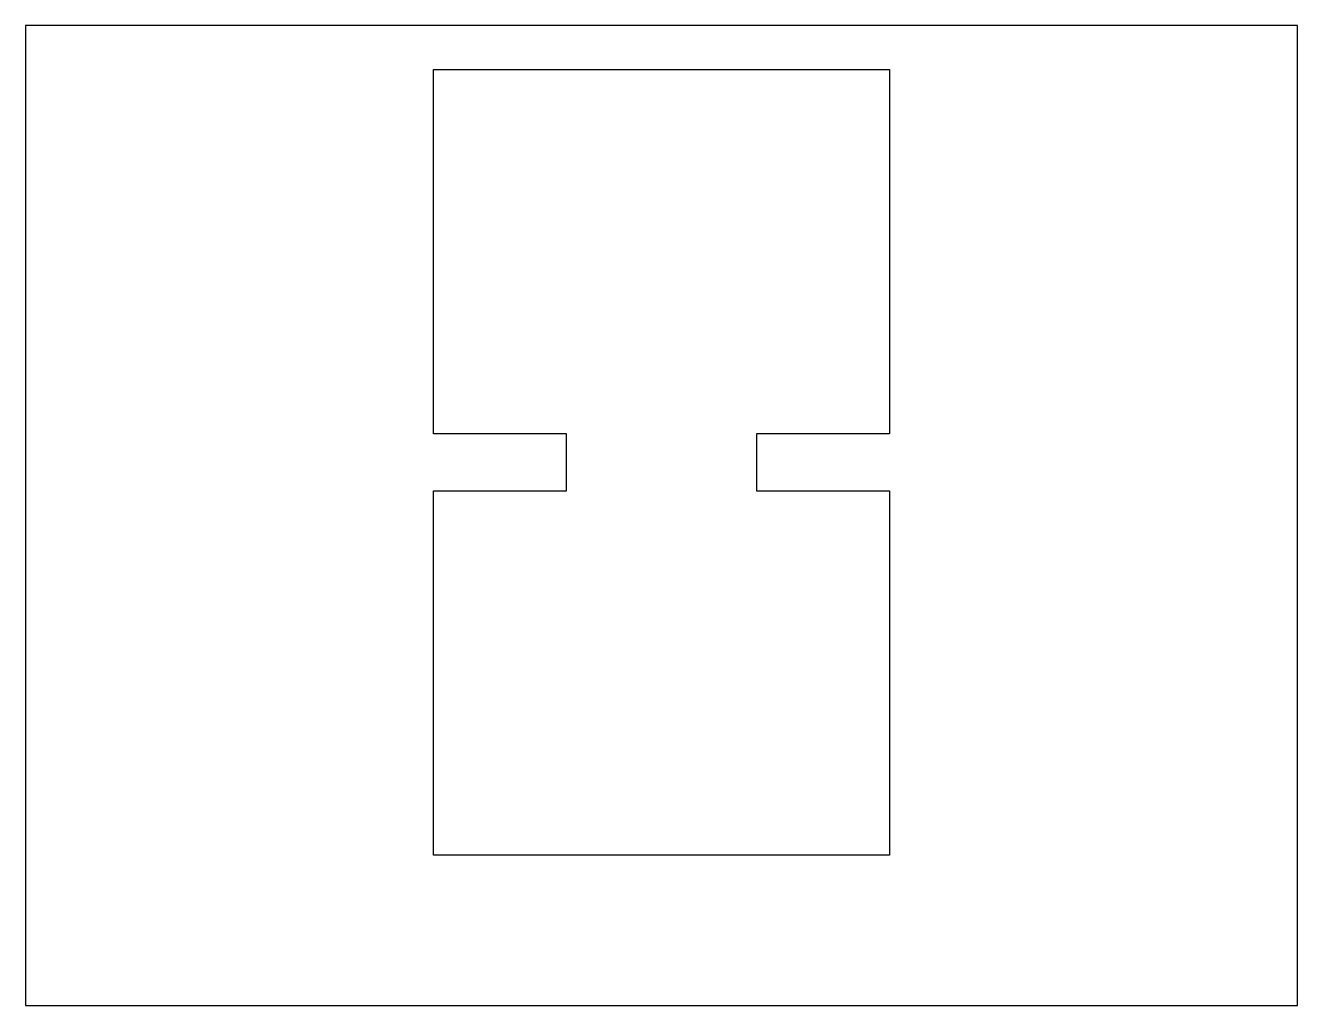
# Model space of a CAD drawing. Header units: millimetres. Extents: x -168 to 168, y -199 to 60.
import ezdxf

# ---------------------------------------------------------------- set-up
doc = ezdxf.new("R2010")
doc.units = ezdxf.units.MM

msp = doc.modelspace()

# ---------------------------------------------------------------- linework, layer by layer
for points in [[(-167.5, 59.6), (-167.5, -198.6), (167.5, -198.6), (167.5, 59.6)], [(-60, -63), (-25, -63), (-25, -48), (-60, -48), (-60, 48), (60, 48), (60, -48), (25, -48), (25, -63), (60, -63), (60, -159), (-60, -159)]]:
    msp.add_lwpolyline(points, close=True)

doc.saveas('drawing.dxf')
